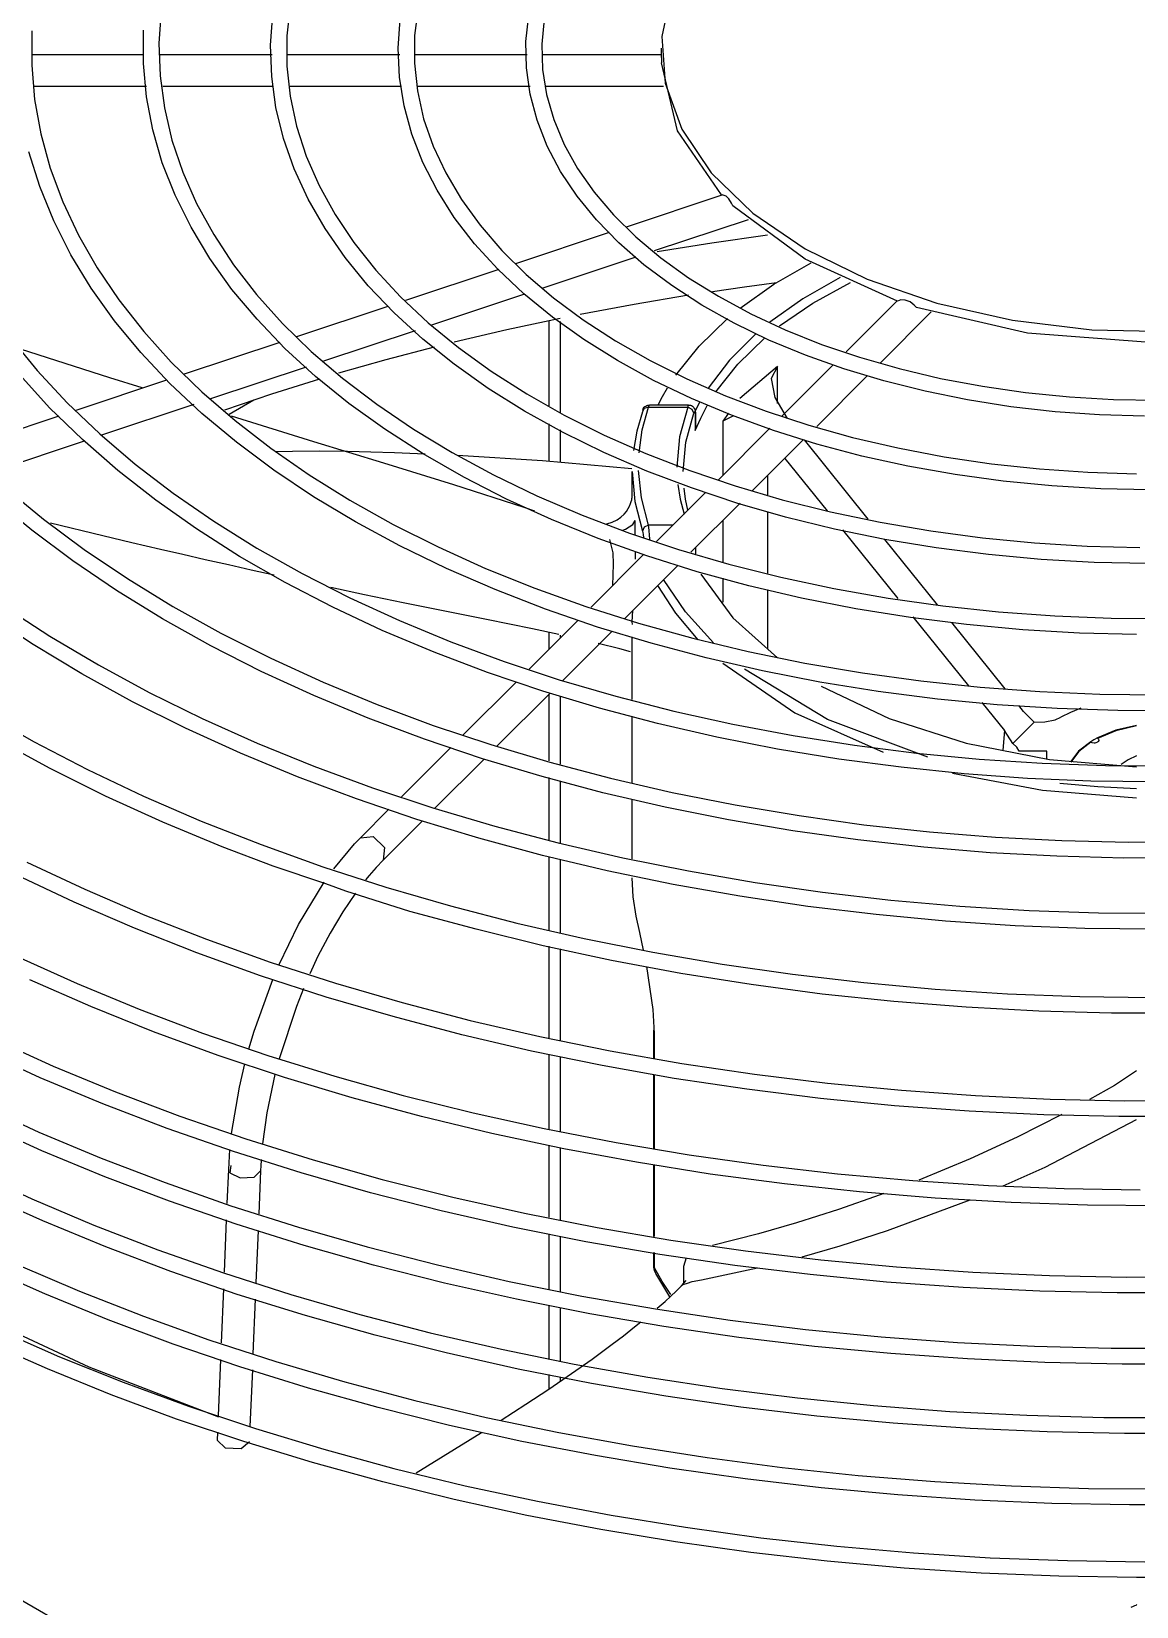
# Model space of a CAD drawing. Extents: x 594 to 813, y 174 to 240.
# Drawn here: x 756.657 to 757.526, y 205.802 to 207.04 of the extents above; entities that cross this region are included whole.
import ezdxf

# ---------------------------------------------------------------- set-up
doc = ezdxf.new("R2010")
doc.units = 0
doc.header["$MEASUREMENT"] = 0
doc.layers.add('AC.REF(S). PIPING', color=3, linetype='CONTINUOUS', lineweight=30)
doc.layers.add('LG-Product', color=3, linetype='CONTINUOUS')

# ---------------------------------------------------------------- blocks, each defined once
blk = doc.blocks.new('UW1-4')
at = {"layer": 'LG-Product', "color": 3, "linetype": 'Continuous'}
for p, q in [((3621.01, 4646.81), (3621.8, 4643.16)), ((3640.96, 4645.42), (3641.23, 4643.25)), ((3651.02, 4645.57), (3651.27, 4643.21)), ((3631.04, 4644.53), (3631.23, 4642.55)), ((3632.48, 4642.76), (3632.26, 4644.83)), ((3642.52, 4642.24), (3642.37, 4644.5)), ((3652.55, 4642.47), (3652.38, 4644.91)), ((3661.16, 4645.17), (3661.33, 4642.63)), ((3621.8, 4643.16), (3621.54, 4639.48)), ((3641.23, 4643.25), (3641.24, 4641.06)), ((3651.27, 4643.21), (3651.27, 4640.83)), ((3662.56, 4641.04), (3662.55, 4643.65)), ((3671.32, 4643.61), (3671.34, 4640.91)), ((3621.83, 4641.51), (3621.83, 4642.24)), ((3631.16, 4641.75), (3621.84, 4641.75)), ((3631.23, 4642.55), (3631.17, 4640.57)), ((3641.15, 4641.75), (3632.39, 4641.75)), ((3632.44, 4640.69), (3632.48, 4642.76)), ((3651.19, 4641.75), (3642.4, 4641.75)), ((3642.42, 4639.97), (3642.52, 4642.24)), ((3661.25, 4641.75), (3652.44, 4641.75)), ((3652.47, 4640.02), (3652.55, 4642.47)), ((3661.33, 4642.63), (3661.24, 4640.08)), ((3671.29, 4641.75), (3662.52, 4641.75)), ((3620.56, 4635.74), (3621.83, 4641.1)), ((3621.83, 4641.51), (3621.83, 4641.33)), ((3621.83, 4641.33), (3621.83, 4641.1)), ((3631.17, 4640.57), (3630.86, 4638.59)), ((3632.15, 4638.62), (3632.44, 4640.69)), ((3641.24, 4641.06), (3641.01, 4638.88)), ((3651.27, 4640.83), (3651.01, 4638.46)), ((3662.32, 4638.42), (3662.56, 4641.04)), ((3671.34, 4640.91), (3671.11, 4638.2)), ((3621.54, 4639.48), (3620.23, 4635.87)), ((3621.65, 4639.24), (3630.92, 4639.24)), ((3632.14, 4639.24), (3641.03, 4639.24)), ((3642.06, 4637.71), (3642.42, 4639.97)), ((3642.26, 4639.24), (3651.06, 4639.24)), ((3652.13, 4637.58), (3652.47, 4640.02)), ((3652.32, 4639.24), (3661.04, 4639.24)), ((3661.24, 4640.08), (3660.9, 4637.54)), ((3662.3, 4639.24), (3671.12, 4639.24)), ((3630.86, 4638.59), (3630.29, 4636.63)), ((3631.6, 4636.57), (3632.15, 4638.62)), ((3641.01, 4638.88), (3640.52, 4636.7)), ((3651.01, 4638.46), (3650.51, 4636.1)), ((3661.82, 4635.82), (3662.32, 4638.42)), ((3671.11, 4638.2), (3670.62, 4635.5)), ((3641.45, 4635.47), (3642.06, 4637.71)), ((3651.54, 4635.15), (3652.13, 4637.58)), ((3660.9, 4637.54), (3660.31, 4635.01)), ((3617.09, 4630.71), (3620.56, 4635.74)), ((3620.23, 4635.87), (3617.91, 4632.44)), ((3630.29, 4636.63), (3629.48, 4634.68)), ((3630.8, 4634.54), (3631.6, 4636.57)), ((3640.52, 4636.7), (3639.77, 4634.55)), ((3650.51, 4636.1), (3649.75, 4633.76)), ((3661.07, 4633.24), (3661.82, 4635.82)), ((3670.62, 4635.5), (3669.89, 4632.82)), ((3629.48, 4634.68), (3628.42, 4632.78)), ((3629.75, 4632.55), (3630.8, 4634.54)), ((3639.77, 4634.55), (3638.78, 4632.43)), ((3640.58, 4633.25), (3641.45, 4635.47)), ((3650.7, 4632.75), (3651.54, 4635.15)), ((3660.31, 4635.01), (3659.46, 4632.5)), ((3639.47, 4631.07), (3640.58, 4633.25)), ((3649.75, 4633.76), (3648.74, 4631.45)), ((3660.06, 4630.69), (3661.07, 4633.24)), ((3670.71, 4631.36), (3671.57, 4634.09)), ((3617.91, 4632.44), (3614.64, 4629.28)), ((3628.42, 4632.78), (3627.12, 4630.93)), ((3628.45, 4630.62), (3629.75, 4632.55)), ((3638.78, 4632.43), (3637.55, 4630.34)), ((3649.61, 4630.38), (3650.7, 4632.75)), ((3659.46, 4632.5), (3658.37, 4630.03)), ((3669.89, 4632.82), (3668.9, 4630.17)), ((3616.52, 4630.39), (3616.73, 4630.62)), ((3616.73, 4630.62), (3617.05, 4630.71)), ((3624.58, 4628.21), (3617.05, 4630.72)), ((3627.12, 4630.93), (3625.59, 4629.14)), ((3626.93, 4628.74), (3628.45, 4630.62)), ((3638.11, 4628.94), (3639.47, 4631.07)), ((3648.74, 4631.45), (3647.49, 4629.18)), ((3658.81, 4628.17), (3660.06, 4630.69)), ((3669.61, 4628.66), (3670.71, 4631.36)), ((3610.52, 4625.65), (3616.22, 4629.84)), ((3616.22, 4629.84), (3616.32, 4630.07)), ((3616.32, 4630.07), (3616.52, 4630.39)), ((3637.55, 4630.34), (3636.08, 4628.32)), ((3648.27, 4628.06), (3649.61, 4630.38)), ((3658.37, 4630.03), (3657.03, 4627.59)), ((3668.9, 4630.17), (3667.67, 4627.55)), ((3614.64, 4629.28), (3610.52, 4626.47)), ((3615.01, 4628.76), (3622.4, 4626.3)), ((3625.59, 4629.14), (3623.84, 4627.41)), ((3625.17, 4626.94), (3626.93, 4628.74)), ((3636.08, 4628.32), (3634.38, 4626.35)), ((3636.51, 4626.87), (3638.11, 4628.94)), ((3647.49, 4629.18), (3646, 4626.96)), ((3646.69, 4625.78), (3648.27, 4628.06)), ((3657.32, 4625.7), (3658.81, 4628.17)), ((3668.26, 4626), (3669.61, 4628.66)), ((3617.85, 4626.95), (3613.49, 4627.57)), ((3622.16, 4626.25), (3617.85, 4626.95)), ((3623.84, 4627.41), (3621.87, 4625.77)), ((3623.2, 4625.22), (3625.17, 4626.94)), ((3633.26, 4625.32), (3625.9, 4627.77)), ((3634.69, 4624.86), (3636.51, 4626.87)), ((3646, 4626.96), (3644.28, 4624.79)), ((3657.03, 4627.59), (3655.46, 4625.21)), ((3667.67, 4627.55), (3666.19, 4624.97)), ((3603.27, 4622.36), (3610.52, 4625.65)), ((3610.52, 4626.47), (3605.66, 4624.09)), ((3621.87, 4625.77), (3619.7, 4624.2)), ((3623.83, 4625.82), (3631.15, 4623.38)), ((3634.38, 4626.35), (3632.46, 4624.45)), ((3644.88, 4623.57), (3646.69, 4625.78)), ((3655.59, 4623.28), (3657.32, 4625.7)), ((3666.66, 4623.38), (3668.26, 4626)), ((3612.99, 4623.68), (3610.04, 4625.38)), ((3621.02, 4623.59), (3623.2, 4625.22)), ((3632.46, 4624.45), (3630.32, 4622.62)), ((3632.65, 4622.93), (3634.69, 4624.86)), ((3641.93, 4622.43), (3634.57, 4624.88)), ((3644.28, 4624.79), (3642.33, 4622.69)), ((3655.46, 4625.21), (3653.65, 4622.88)), ((3666.19, 4624.97), (3664.48, 4622.45)), ((3605.66, 4624.09), (3600.18, 4622.2)), ((3609.91, 4622.21), (3606.96, 4623.83)), ((3607.78, 4624.21), (3610.7, 4622.55)), ((3615.3, 4623.48), (3612.78, 4623.81)), ((3615.63, 4621.81), (3612.99, 4623.68)), ((3617.82, 4623.12), (3615.3, 4623.48)), ((3619.7, 4624.2), (3617.34, 4622.74)), ((3618.65, 4622.05), (3621.02, 4623.59)), ((3642.84, 4621.43), (3644.88, 4623.57)), ((3653.62, 4620.93), (3655.59, 4623.28)), ((3664.83, 4620.82), (3666.66, 4623.38)), ((3593.05, 4619.85), (3601.77, 4621.86)), ((3600.18, 4622.2), (3594.23, 4620.86)), ((3601.77, 4621.86), (3601.95, 4622.05)), ((3601.95, 4622.05), (3602.28, 4622.29)), ((3602.28, 4622.29), (3602.65, 4622.43)), ((3602.65, 4622.43), (3603, 4622.45)), ((3603, 4622.45), (3603.27, 4622.36)), ((3607.31, 4618.36), (3603.3, 4622.37)), ((3612.53, 4620.41), (3609.91, 4622.21)), ((3610.7, 4622.55), (3613.29, 4620.71)), ((3617.34, 4622.74), (3614.8, 4621.37)), ((3616.1, 4620.62), (3618.65, 4622.05)), ((3623.97, 4622.13), (3619.69, 4622.84)), ((3628.21, 4621.34), (3623.97, 4622.13)), ((3630.32, 4622.62), (3627.98, 4620.89)), ((3630.39, 4621.09), (3632.65, 4622.93)), ((3632.6, 4622.9), (3639.9, 4620.46)), ((3642.33, 4622.69), (3640.16, 4620.66)), ((3650.48, 4619.58), (3643.32, 4621.97)), ((3653.65, 4622.88), (3651.62, 4620.61)), ((3664.48, 4622.45), (3662.53, 4619.97)), ((3594.23, 4620.86), (3587.99, 4620.11)), ((3600.61, 4621.51), (3604.61, 4617.51)), ((3614.8, 4621.37), (3612.1, 4620.11)), ((3613.38, 4619.3), (3616.1, 4620.62)), ((3618.86, 4618.83), (3616.63, 4620.99)), ((3627.98, 4620.89), (3625.44, 4619.24)), ((3627.93, 4619.34), (3630.39, 4621.09)), ((3633.97, 4620.13), (3629.78, 4621.03)), ((3629.79, 4620.75), (3629.79, 4613.59)), ((3630.68, 4620.84), (3630.68, 4614.13)), ((3640.16, 4620.66), (3637.78, 4618.71)), ((3640.58, 4619.37), (3642.84, 4621.43)), ((3651.43, 4618.64), (3653.62, 4620.93)), ((3662.76, 4618.32), (3664.83, 4620.82)), ((3587.99, 4620.11), (3581.62, 4619.96)), ((3583.76, 4619.12), (3593.05, 4619.85)), ((3612.1, 4620.11), (3609.24, 4618.96)), ((3615.82, 4617.41), (3613.7, 4619.46)), ((3614.39, 4619.79), (3616.48, 4617.71)), ((3638.11, 4619.16), (3633.97, 4620.13)), ((3641.2, 4620.03), (3648.39, 4617.63)), ((3651.62, 4620.61), (3649.36, 4618.41)), ((3662.53, 4619.97), (3660.36, 4617.56)), ((3673.04, 4619.49), (3670.91, 4616.9)), ((3609.24, 4618.96), (3606.24, 4617.94)), ((3610.5, 4618.1), (3613.38, 4619.3)), ((3620.69, 4616.55), (3618.86, 4618.83)), ((3625.44, 4619.24), (3622.72, 4617.69)), ((3625.28, 4617.68), (3627.93, 4619.34)), ((3637.78, 4618.71), (3635.2, 4616.84)), ((3638.12, 4617.39), (3640.58, 4619.37)), ((3643.46, 4617.77), (3639.68, 4618.77)), ((3649.36, 4618.41), (3646.89, 4616.29)), ((3649.02, 4616.44), (3651.43, 4618.64)), ((3659.32, 4616.63), (3651.79, 4619.14)), ((3660.47, 4615.89), (3662.76, 4618.32)), ((3665.2, 4616.34), (3672.21, 4618.57)), ((3603.12, 4617.05), (3599.89, 4616.28)), ((3606.24, 4617.94), (3603.12, 4617.05)), ((3604.35, 4616.08), (3607.49, 4617.03)), ((3607.49, 4617.03), (3610.5, 4618.1)), ((3612.34, 4613.33), (3608.32, 4617.35)), ((3612.71, 4614.31), (3612.71, 4617.21)), ((3612.71, 4617.21), (3615.65, 4614.71)), ((3612.71, 4617.21), (3613.2, 4616.28)), ((3617.54, 4615.23), (3615.82, 4617.41)), ((3616.48, 4617.71), (3618.16, 4615.52)), ((3622.72, 4617.69), (3619.83, 4616.25)), ((3622.45, 4616.13), (3625.28, 4617.68)), ((3635.45, 4615.5), (3638.12, 4617.39)), ((3647.18, 4616.71), (3643.46, 4617.77)), ((3649.77, 4617.17), (3657.28, 4614.67)), ((3660.36, 4617.56), (3657.96, 4615.23)), ((3599.89, 4616.28), (3596.58, 4615.66)), ((3601.1, 4615.27), (3604.35, 4616.08)), ((3605.61, 4616.51), (3609.61, 4612.5)), ((3613.2, 4616.28), (3612.91, 4614.77)), ((3619.83, 4616.25), (3616.78, 4614.91)), ((3619.46, 4614.7), (3622.45, 4616.13)), ((3635.2, 4616.84), (3632.42, 4615.07)), ((3646.89, 4616.29), (3644.21, 4614.25)), ((3646.4, 4614.32), (3649.02, 4616.44)), ((3652.45, 4615.06), (3648.69, 4616.25)), ((3657.96, 4613.53), (3660.47, 4615.89)), ((3667.84, 4613.79), (3660.71, 4616.17)), ((3662.64, 4615.53), (3665.2, 4616.34)), ((3670.91, 4616.9), (3668.56, 4614.37)), ((3669.93, 4613.98), (3672.28, 4616.56)), ((3586.28, 4614.62), (3582.79, 4614.57)), ((3589.75, 4614.83), (3586.28, 4614.62)), ((3593.19, 4615.17), (3589.75, 4614.83)), ((3596.58, 4615.66), (3593.19, 4615.17)), ((3594.35, 4614.05), (3597.76, 4614.59)), ((3597.76, 4614.59), (3601.1, 4615.27)), ((3612.91, 4614.77), (3611.95, 4613.14)), ((3616.78, 4614.91), (3613.58, 4613.7)), ((3616.31, 4613.38), (3619.46, 4614.7)), ((3618.8, 4614.44), (3619.04, 4614)), ((3621.73, 4614.87), (3621.35, 4615.53)), ((3622.07, 4614.2), (3621.73, 4614.87)), ((3632.42, 4615.07), (3629.46, 4613.4)), ((3632.59, 4613.71), (3635.45, 4615.5)), ((3656.15, 4613.81), (3652.45, 4615.06)), ((3655.81, 4613.47), (3653.86, 4614.59)), ((3657.96, 4615.23), (3655.35, 4612.97)), ((3583.84, 4613.32), (3587.37, 4613.42)), ((3587.37, 4613.42), (3590.88, 4613.66)), ((3590.88, 4613.66), (3594.35, 4614.05)), ((3613.58, 4613.7), (3610.24, 4612.61)), ((3613.02, 4612.18), (3616.31, 4613.38)), ((3616.15, 4613.35), (3617.01, 4612.91)), ((3616.56, 4613.56), (3617.01, 4612.91)), ((3618.73, 4613.17), (3618.22, 4614.14)), ((3619.04, 4614), (3619.26, 4613.55)), ((3619.16, 4613.69), (3619.15, 4613.59)), ((3619.15, 4613.59), (3619.15, 4613.48)), ((3619.15, 4613.48), (3619.15, 4612.35)), ((3619.15, 4613.45), (3619.15, 4613.48)), ((3619.16, 4613.42), (3619.15, 4613.45)), ((3619.17, 4613.75), (3619.16, 4613.69)), ((3619.18, 4613.59), (3619.16, 4613.5)), ((3619.16, 4613.5), (3619.16, 4613.42)), ((3619.16, 4613.42), (3619.16, 4612.19)), ((3619.19, 4613.82), (3619.17, 4613.75)), ((3619.2, 4613.63), (3619.18, 4613.59)), ((3619.21, 4613.88), (3619.19, 4613.82)), ((3619.23, 4613.61), (3619.2, 4613.63)), ((3619.24, 4613.93), (3619.21, 4613.88)), ((3619.27, 4613.54), (3619.23, 4613.61)), ((3619.28, 4613.99), (3619.24, 4613.93)), ((3619.27, 4613.54), (3619.41, 4613.85)), ((3619.9, 4611.27), (3619.27, 4613.54)), ((3619.33, 4614.04), (3619.28, 4613.99)), ((3619.39, 4614.09), (3619.33, 4614.04)), ((3619.45, 4614.14), (3619.39, 4614.09)), ((3619.41, 4613.85), (3619.76, 4614.01)), ((3619.55, 4614.18), (3619.45, 4614.14)), ((3619.64, 4614.19), (3619.55, 4614.18)), ((3619.67, 4614.19), (3619.64, 4614.19)), ((3619.7, 4614.19), (3619.67, 4614.19)), ((3622.77, 4614.2), (3619.7, 4614.2)), ((3619.7, 4614.19), (3619.7, 4614.2)), ((3619.7, 4614.2), (3619.74, 4614.12)), ((3619.74, 4614.12), (3619.76, 4614.01)), ((3622.83, 4614.01), (3619.76, 4614.01)), ((3619.76, 4614.01), (3620.41, 4611.68)), ((3622.83, 4614.19), (3622.77, 4614.19)), ((3622.8, 4614.16), (3622.77, 4614.19)), ((3622.83, 4614.01), (3622.8, 4614.16)), ((3622.89, 4614.18), (3622.83, 4614.19)), ((3623.33, 4612.23), (3622.83, 4614.01)), ((3622.83, 4614.01), (3623.18, 4613.93)), ((3622.98, 4614.16), (3622.89, 4614.18)), ((3623.05, 4614.11), (3622.98, 4614.16)), ((3623.12, 4614.07), (3623.05, 4614.11)), ((3623.17, 4614.01), (3623.12, 4614.07)), ((3623.25, 4613.9), (3623.17, 4614.01)), ((3623.18, 4613.93), (3623.32, 4613.66)), ((3623.3, 4613.79), (3623.25, 4613.9)), ((3623.3, 4613.78), (3623.3, 4613.79)), ((3623.31, 4613.76), (3623.3, 4613.78)), ((3623.32, 4613.66), (3623.76, 4612.14)), ((3629.46, 4613.4), (3626.33, 4611.83)), ((3629.55, 4612.03), (3632.59, 4613.71)), ((3644.21, 4614.25), (3641.33, 4612.3)), ((3643.58, 4612.28), (3646.4, 4614.32)), ((3649.16, 4611.3), (3655.63, 4613.31)), ((3655.23, 4611.26), (3657.96, 4613.53)), ((3658.59, 4614.23), (3665.85, 4611.81)), ((3668.56, 4614.37), (3665.99, 4611.92)), ((3667.35, 4611.47), (3669.93, 4613.98)), ((3676.68, 4610.85), (3669.17, 4613.35)), ((3610.24, 4612.61), (3606.79, 4611.65)), ((3609.6, 4611.12), (3613.02, 4612.18)), ((3617.35, 4608.31), (3613.3, 4612.36)), ((3617.01, 4612.91), (3617.01, 4608.66)), ((3619.16, 4612.19), (3618.73, 4613.17)), ((3619.16, 4612.19), (3619.15, 4612.35)), ((3619.16, 4612.19), (3619.16, 4612.19)), ((3623.58, 4610.42), (3623.33, 4612.23)), ((3623.76, 4612.14), (3624.03, 4610.61)), ((3626.35, 4610.46), (3629.55, 4612.03)), ((3629.79, 4612.25), (3629.79, 4609.68)), ((3630.68, 4612.71), (3630.68, 4609.77)), ((3641.33, 4612.3), (3638.27, 4610.45)), ((3640.57, 4610.35), (3643.58, 4612.28)), ((3655.35, 4612.97), (3652.54, 4610.79)), ((3603.24, 4610.82), (3599.59, 4610.13)), ((3606.79, 4611.65), (3603.24, 4610.82)), ((3605.56, 4605.23), (3610.58, 4611.45)), ((3606.07, 4610.18), (3609.6, 4611.12)), ((3610.65, 4611.47), (3614.66, 4607.46)), ((3620.11, 4608.97), (3619.9, 4611.27)), ((3620.41, 4611.68), (3620.61, 4609.31)), ((3626.33, 4611.83), (3623.04, 4610.38)), ((3643.66, 4609.61), (3649.16, 4611.3)), ((3652.54, 4610.79), (3649.52, 4608.7)), ((3652.3, 4609.07), (3655.23, 4611.26)), ((3665.99, 4611.92), (3663.2, 4609.55)), ((3664.57, 4609.04), (3667.35, 4611.47)), ((3667.21, 4611.36), (3674.64, 4608.88)), ((3595.88, 4609.58), (3592.11, 4609.17)), ((3599.59, 4610.13), (3595.88, 4609.58)), ((3602.45, 4609.38), (3606.07, 4610.18)), ((3612.13, 4609.99), (3608.79, 4605.86)), ((3623.04, 4610.38), (3619.6, 4609.04)), ((3622.98, 4609), (3626.35, 4610.46)), ((3631.18, 4609.82), (3624.15, 4609.2)), ((3637.85, 4610.24), (3631.18, 4609.82)), ((3638.27, 4610.45), (3635.03, 4608.7)), ((3637.37, 4608.52), (3640.57, 4610.35)), ((3638.16, 4607.92), (3643.66, 4609.61)), ((3642.81, 4610.46), (3640.39, 4610.36)), ((3644.67, 4610.52), (3642.81, 4610.46)), ((3646.5, 4610.56), (3644.67, 4610.52)), ((3648.7, 4610.58), (3646.5, 4610.56)), ((3650.83, 4610.56), (3648.7, 4610.58)), ((3652.17, 4610.54), (3650.83, 4610.56)), ((3663.2, 4609.55), (3660.21, 4607.25)), ((3588.3, 4608.9), (3584.46, 4608.78)), ((3592.11, 4609.17), (3588.3, 4608.9)), ((3594.96, 4608.2), (3598.74, 4608.72)), ((3598.74, 4608.72), (3602.45, 4609.38)), ((3613.45, 4607.13), (3613.45, 4608.67)), ((3619.6, 4609.04), (3616.03, 4607.83)), ((3619.47, 4607.67), (3622.98, 4609)), ((3623.4, 4606.89), (3623.62, 4609.05)), ((3624.13, 4608.97), (3623.92, 4606.61)), ((3624.13, 4607.02), (3624.13, 4608.97)), ((3635.03, 4608.7), (3631.62, 4607.06)), ((3634, 4606.79), (3637.37, 4608.52)), ((3649.52, 4608.7), (3646.32, 4606.7)), ((3649.18, 4606.98), (3652.3, 4609.07)), ((3661.57, 4606.7), (3664.57, 4609.04)), ((3583.41, 4607.52), (3587.28, 4607.6)), ((3587.28, 4607.6), (3591.14, 4607.83)), ((3591.14, 4607.83), (3594.96, 4608.2)), ((3616.03, 4607.83), (3612.33, 4606.74)), ((3615.83, 4606.46), (3619.47, 4607.67)), ((3622.2, 4603.46), (3618.35, 4607.32)), ((3619.92, 4606.79), (3620.04, 4607.66)), ((3620.53, 4607.95), (3620.35, 4606.78)), ((3624.12, 4607.02), (3624.12, 4607.05)), ((3624.12, 4606.98), (3624.12, 4607.02)), ((3631.62, 4607.06), (3628.05, 4605.54)), ((3632.61, 4606.13), (3638.16, 4607.92)), ((3660.21, 4607.25), (3657.02, 4605.05)), ((3673.41, 4607.69), (3670.41, 4605.22)), ((3608.52, 4605.79), (3604.62, 4604.97)), ((3612.33, 4606.74), (3608.52, 4605.79)), ((3612.07, 4605.38), (3615.83, 4606.46)), ((3613.45, 4600.98), (3613.45, 4605.8)), ((3615.64, 4606.48), (3619.5, 4602.62)), ((3619.74, 4605.93), (3619.92, 4606.79)), ((3620.35, 4606.78), (3620.05, 4605.61)), ((3622.83, 4604.75), (3623.4, 4606.89)), ((3623.92, 4606.61), (3623.32, 4604.28)), ((3624.13, 4606.92), (3624.12, 4606.98)), ((3624.14, 4606.84), (3624.13, 4606.92)), ((3624.16, 4606.74), (3624.14, 4606.84)), ((3624.2, 4606.6), (3624.16, 4606.74)), ((3624.25, 4606.44), (3624.2, 4606.6)), ((3624.33, 4606.25), (3624.25, 4606.44)), ((3624.43, 4606.05), (3624.33, 4606.25)), ((3624.58, 4605.82), (3624.43, 4606.05)), ((3624.75, 4605.61), (3624.58, 4605.82)), ((3630.47, 4605.19), (3634, 4606.79)), ((3631.78, 4605.84), (3632.61, 4606.13)), ((3646.32, 4606.7), (3642.93, 4604.81)), ((3645.87, 4605), (3649.18, 4606.98)), ((3658.37, 4604.45), (3661.57, 4606.7)), ((3671.33, 4604.35), (3674.36, 4606.85)), ((3604.62, 4604.97), (3600.63, 4604.29)), ((3608.21, 4604.43), (3612.07, 4605.38)), ((3617.01, 4605.11), (3617.01, 4601.84)), ((3620.92, 4604.75), (3622.83, 4604.75)), ((3622.78, 4604.31), (3622.81, 4604.6)), ((3622.81, 4604.6), (3622.83, 4604.75)), ((3622.83, 4604.75), (3623.18, 4604.59)), ((3623.18, 4604.59), (3623.32, 4604.28)), ((3623.88, 4603.98), (3623.89, 4605.11)), ((3624.07, 4604.81), (3623.89, 4605.11)), ((3623.89, 4605.11), (3623.89, 4605.11)), ((3624.64, 4604.43), (3624.07, 4604.81)), ((3628.05, 4605.54), (3624.33, 4604.13)), ((3625.01, 4605.37), (3624.75, 4605.61)), ((3625.3, 4605.17), (3625.01, 4605.37)), ((3625.69, 4604.98), (3625.3, 4605.17)), ((3626.12, 4604.86), (3625.69, 4604.98)), ((3626.15, 4604.85), (3626.12, 4604.86)), ((3626.79, 4603.7), (3630.47, 4605.19)), ((3642.93, 4604.81), (3639.37, 4603.03)), ((3642.38, 4603.11), (3645.87, 4605)), ((3657.02, 4605.05), (3653.63, 4602.95)), ((3665.75, 4603.9), (3669.86, 4604.91)), ((3670.41, 4605.22), (3667.21, 4602.84)), ((3592.49, 4603.35), (3588.35, 4603.1)), ((3596.59, 4603.75), (3592.49, 4603.35)), ((3600.63, 4604.29), (3596.59, 4603.75)), ((3600.11, 4598.48), (3604.27, 4603.63)), ((3600.22, 4602.96), (3604.25, 4603.63)), ((3607.59, 4604.37), (3603.23, 4598.97)), ((3604.25, 4603.63), (3608.21, 4604.43)), ((3624.33, 4604.13), (3620.49, 4602.84)), ((3622.74, 4603.65), (3622.75, 4603.98)), ((3622.74, 4603.63), (3622.74, 4603.65)), ((3622.75, 4603.98), (3622.78, 4604.31)), ((3622.97, 4602.33), (3626.79, 4603.7)), ((3623.26, 4604), (3623.23, 4603.78)), ((3623.29, 4604.16), (3623.26, 4604)), ((3623.32, 4604.28), (3623.29, 4604.16)), ((3624.87, 4604.34), (3624.64, 4604.43)), ((3625.9, 4603.63), (3625.65, 4602.58)), ((3654.99, 4602.29), (3658.37, 4604.45)), ((3661.22, 4602.84), (3663.47, 4603.36)), ((3663.47, 4603.36), (3665.75, 4603.9)), ((3668.1, 4601.93), (3671.33, 4604.35)), ((3588.35, 4603.1), (3584.2, 4602.99)), ((3587.81, 4601.82), (3591.98, 4602.05)), ((3591.98, 4602.05), (3596.12, 4602.43)), ((3596.12, 4602.43), (3600.22, 4602.96)), ((3620.49, 4602.84), (3616.52, 4601.69)), ((3619.02, 4601.09), (3622.97, 4602.33)), ((3619.15, 4602.97), (3619.15, 4602.5)), ((3627.36, 4598.31), (3623.23, 4602.43)), ((3623.87, 4602.07), (3623.87, 4602.67)), ((3625.65, 4602.58), (3625.61, 4601.69)), ((3639.37, 4603.03), (3635.65, 4601.35)), ((3638.72, 4601.34), (3642.38, 4603.11)), ((3653.63, 4602.95), (3650.07, 4600.94)), ((3651.42, 4600.24), (3654.99, 4602.29)), ((3657.7, 4602.03), (3659.45, 4602.43)), ((3659.45, 4602.43), (3661.22, 4602.84)), ((3667.21, 4602.84), (3663.81, 4600.55)), ((3583.62, 4601.73), (3587.81, 4601.82)), ((3616.52, 4601.69), (3612.44, 4600.66)), ((3614.96, 4599.98), (3619.02, 4601.09)), ((3618.72, 4600.89), (3616.2, 4597.46)), ((3620.51, 4601.61), (3624.71, 4597.41)), ((3625.61, 4601.69), (3625.67, 4600)), ((3635.65, 4601.35), (3631.77, 4599.79)), ((3634.91, 4599.68), (3638.72, 4601.34)), ((3650.07, 4600.94), (3646.33, 4599.04)), ((3652.27, 4600.82), (3654.07, 4601.21)), ((3654.07, 4601.21), (3655.87, 4601.62)), ((3655.87, 4601.62), (3657.7, 4602.03)), ((3664.67, 4599.61), (3668.1, 4601.93)), ((3608.27, 4599.77), (3604.01, 4599.02)), ((3612.44, 4600.66), (3608.27, 4599.77)), ((3610.8, 4599.01), (3614.96, 4599.98)), ((3613.45, 4594.99), (3613.45, 4599.66)), ((3617.01, 4600.58), (3617.01, 4598.69)), ((3619.94, 4597.92), (3621.65, 4600.47)), ((3622.13, 4599.99), (3620.73, 4597.82)), ((3631.77, 4599.79), (3627.76, 4598.36)), ((3630.95, 4598.15), (3634.91, 4599.68)), ((3645.17, 4599.27), (3647.82, 4599.84)), ((3647.67, 4598.3), (3651.42, 4600.24)), ((3663.81, 4600.55), (3660.23, 4598.35)), ((3661.05, 4597.38), (3664.67, 4599.61)), ((3599.69, 4598.41), (3595.31, 4597.94)), ((3604.01, 4599.02), (3599.69, 4598.41)), ((3606.55, 4598.18), (3610.8, 4599.01)), ((3627.76, 4598.36), (3623.62, 4597.05)), ((3639.13, 4598.03), (3642.14, 4598.64)), ((3642.14, 4598.64), (3645.17, 4599.27)), ((3646.33, 4599.04), (3642.43, 4597.25)), ((3660.23, 4598.35), (3656.46, 4596.26)), ((3673.53, 4598.37), (3669.9, 4596.01)), ((3586.46, 4597.44), (3582.01, 4597.4)), ((3590.9, 4597.62), (3586.46, 4597.44)), ((3595.31, 4597.94), (3590.9, 4597.62)), ((3806.71, 4597.95), (3593.21, 4474.68)), ((3594.79, 4591.89), (3598.99, 4597.1)), ((3602.07, 4597.54), (3597.69, 4592.12)), ((3597.84, 4596.93), (3602.23, 4597.48)), ((3602.23, 4597.48), (3606.55, 4598.18)), ((3616.2, 4597.46), (3612.71, 4594.32)), ((3617.73, 4595.5), (3619.94, 4597.92)), ((3620.73, 4597.82), (3618.96, 4595.74)), ((3624.12, 4597.14), (3624.08, 4598.04)), ((3624.11, 4596.93), (3624.12, 4597.14)), ((3626.86, 4596.74), (3630.95, 4598.15)), ((3632.23, 4593.43), (3628.37, 4597.29)), ((3631.97, 4596.59), (3635.58, 4597.32)), ((3635.58, 4597.32), (3639.13, 4598.03)), ((3642.43, 4597.25), (3638.38, 4595.58)), ((3643.77, 4596.47), (3647.67, 4598.3)), ((3657.25, 4595.26), (3661.05, 4597.38)), ((3671.22, 4595.36), (3674.86, 4597.76)), ((3584.47, 4596.15), (3588.95, 4596.26)), ((3588.95, 4596.26), (3593.41, 4596.53)), ((3593.41, 4596.53), (3597.84, 4596.93)), ((3619.36, 4595.86), (3615, 4594.82)), ((3623.62, 4597.05), (3619.36, 4595.86)), ((3622.64, 4595.46), (3626.86, 4596.74)), ((3624.13, 4591.03), (3624.13, 4595.96)), ((3625.71, 4596.41), (3629.59, 4592.53)), ((3629.79, 4596.09), (3629.79, 4595.87)), ((3629.88, 4596.15), (3631.97, 4596.59)), ((3630.68, 4596.29), (3630.68, 4594.99)), ((3639.7, 4594.76), (3643.77, 4596.47)), ((3656.46, 4596.26), (3652.53, 4594.28)), ((3669.9, 4596.01), (3666.09, 4593.76)), ((3615, 4594.82), (3610.55, 4593.9)), ((3618.31, 4594.31), (3622.64, 4595.46)), ((3624.26, 4594.79), (3625.1, 4595.02)), ((3625.1, 4595.02), (3626.81, 4595.45)), ((3638.38, 4595.58), (3634.19, 4594.03)), ((3635.5, 4593.16), (3639.7, 4594.76)), ((3653.29, 4593.25), (3657.25, 4595.26)), ((3667.4, 4593.06), (3671.22, 4595.36)), ((3610.55, 4593.9), (3606.02, 4593.13)), ((3608.78, 4589.48), (3615.3, 4593.42)), ((3617.01, 4593.89), (3611.34, 4590)), ((3613.88, 4593.29), (3618.31, 4594.31)), ((3634.19, 4594.03), (3629.86, 4592.6)), ((3652.53, 4594.28), (3648.43, 4592.4)), ((3666.09, 4593.76), (3662.1, 4591.6)), ((3601.42, 4592.5), (3596.77, 4592.01)), ((3606.02, 4593.13), (3601.42, 4592.5)), ((3604.78, 4591.68), (3609.37, 4592.41)), ((3609.37, 4592.41), (3613.88, 4593.29)), ((3629.86, 4592.6), (3625.41, 4591.3)), ((3631.16, 4591.7), (3635.5, 4593.16)), ((3637.41, 4588.26), (3633.23, 4592.44)), ((3648.43, 4592.4), (3644.17, 4590.65)), ((3649.16, 4591.35), (3653.29, 4593.25)), ((3663.41, 4590.87), (3667.4, 4593.06)), ((3587.36, 4591.46), (3582.64, 4591.4)), ((3592.08, 4591.66), (3587.36, 4591.46)), ((3596.77, 4592.01), (3592.08, 4591.66)), ((3595.43, 4590.63), (3600.13, 4591.08)), ((3600.13, 4591.08), (3604.78, 4591.68)), ((3609.27, 4592.08), (3603.93, 4589.54)), ((3625.41, 4591.3), (3620.85, 4590.13)), ((3626.7, 4590.36), (3631.16, 4591.7)), ((3629.79, 4591.31), (3629.79, 4585.96)), ((3630.58, 4591.53), (3634.76, 4587.36)), ((3630.68, 4591.44), (3630.68, 4586.21)), ((3644.87, 4589.57), (3649.16, 4591.35)), ((3662.1, 4591.6), (3657.94, 4589.55)), ((3581.19, 4590.16), (3585.95, 4590.17)), ((3585.95, 4590.17), (3590.7, 4590.33)), ((3588.86, 4590.36), (3589.67, 4590.02)), ((3589.67, 4590.02), (3590.42, 4589.65)), ((3590.7, 4590.33), (3595.43, 4590.63)), ((3593.35, 4590.11), (3592.51, 4589.27)), ((3593.35, 4590.11), (3593.73, 4590.57)), ((3596.63, 4590.8), (3594.86, 4588.6)), ((3611.34, 4590), (3604.38, 4586.89)), ((3620.85, 4590.13), (3616.2, 4589.1)), ((3622.13, 4589.15), (3626.7, 4590.36)), ((3624.13, 4584.49), (3624.13, 4589.72)), ((3644.17, 4590.65), (3639.78, 4589.01)), ((3659.24, 4588.78), (3663.41, 4590.87)), ((3675.25, 4590.04), (3671.2, 4587.74)), ((3584.47, 4589), (3586.1, 4588.62)), ((3584.47, 4588.96), (3586.1, 4588.58)), ((3586.1, 4588.62), (3587.54, 4588.03)), ((3586.1, 4588.58), (3587.54, 4587.98)), ((3590.88, 4589.45), (3590.42, 4589.65)), ((3591.67, 4589.28), (3590.88, 4589.45)), ((3592.51, 4589.27), (3591.67, 4589.28)), ((3594.19, 4587.59), (3592.51, 4589.27)), ((3594.19, 4587.59), (3594.86, 4588.6)), ((3594.86, 4588.6), (3594.98, 4587.07)), ((3603.93, 4589.54), (3597.87, 4587.6)), ((3600.87, 4586.5), (3608.78, 4589.48)), ((3616.2, 4589.1), (3611.46, 4588.21)), ((3617.46, 4588.08), (3622.13, 4589.15)), ((3639.78, 4589.01), (3635.25, 4587.5)), ((3640.45, 4587.92), (3644.87, 4589.57)), ((3657.94, 4589.55), (3653.62, 4587.62)), ((3654.91, 4586.81), (3659.24, 4588.78)), ((3587.47, 4587.92), (3587.44, 4587.83)), ((3587.47, 4587.92), (3587.44, 4587.83)), ((3587.44, 4587.83), (3587.47, 4587.75)), ((3587.44, 4587.83), (3587.45, 4587.79)), ((3587.45, 4587.79), (3587.47, 4587.75)), ((3587.55, 4587.99), (3587.47, 4587.92)), ((3587.55, 4587.99), (3587.47, 4587.92)), ((3587.47, 4587.75), (3587.55, 4587.68)), ((3587.47, 4587.75), (3587.55, 4587.68)), ((3587.54, 4588.03), (3587.82, 4587.88)), ((3587.55, 4587.68), (3587.67, 4587.63)), ((3587.55, 4587.68), (3587.67, 4587.64)), ((3587.67, 4587.64), (3587.74, 4587.62)), ((3587.67, 4587.63), (3587.81, 4587.62)), ((3587.74, 4587.62), (3587.81, 4587.62)), ((3587.81, 4587.62), (3587.96, 4587.64)), ((3587.81, 4587.62), (3587.96, 4587.63)), ((3587.82, 4587.88), (3588.07, 4587.72)), ((3587.96, 4587.63), (3588.08, 4587.68)), ((3587.96, 4587.64), (3588.08, 4587.68)), ((3588.07, 4587.72), (3589.02, 4586.97)), ((3588.07, 4587.68), (3589, 4586.95)), ((3597.87, 4587.6), (3591.32, 4586.33)), ((3593.7, 4586.98), (3593.89, 4587.3)), ((3593.89, 4587.3), (3594.19, 4587.59)), ((3606.65, 4587.45), (3601.77, 4586.83)), ((3611.46, 4588.21), (3606.65, 4587.45)), ((3612.7, 4587.15), (3617.46, 4588.08)), ((3635.25, 4587.5), (3630.6, 4586.11)), ((3635.89, 4586.38), (3640.45, 4587.92)), ((3642.27, 4583.4), (3638.39, 4587.27)), ((3653.62, 4587.62), (3649.15, 4585.8)), ((3671.2, 4587.74), (3666.96, 4585.54)), ((3669.88, 4585.62), (3674.06, 4587.89)), ((3584.47, 4586.61), (3585.14, 4586.31)), ((3591.32, 4586.33), (3584.47, 4585.76)), ((3585.14, 4586.31), (3585.68, 4585.92)), ((3591.89, 4586.04), (3586.91, 4585.86)), ((3589, 4586.95), (3589.64, 4586.12)), ((3589.02, 4586.97), (3589.66, 4586.13)), ((3591.52, 4586.98), (3593.7, 4586.98)), ((3591.52, 4586.36), (3591.52, 4586.98)), ((3596.85, 4586.36), (3591.89, 4586.04)), ((3601.77, 4586.83), (3596.85, 4586.36)), ((3602.98, 4585.71), (3607.87, 4586.36)), ((3607.87, 4586.36), (3612.7, 4587.15)), ((3630.6, 4586.11), (3625.84, 4584.86)), ((3631.21, 4584.98), (3635.89, 4586.38)), ((3635.77, 4586.35), (3639.63, 4582.49)), ((3650.43, 4584.96), (3654.91, 4586.81)), ((3586.91, 4585.86), (3581.92, 4585.82)), ((3588.05, 4584.63), (3593.05, 4584.84)), ((3598.94, 4585.25), (3591.86, 4583.91)), ((3593.05, 4584.84), (3598.03, 4585.2)), ((3598.03, 4585.2), (3602.98, 4585.71)), ((3625.84, 4584.86), (3620.97, 4583.74)), ((3626.42, 4583.71), (3631.21, 4584.98)), ((3630.68, 4584.91), (3630.68, 4579.98)), ((3649.15, 4585.8), (3644.54, 4584.11)), ((3645.8, 4583.22), (3650.43, 4584.96)), ((3666.96, 4585.54), (3662.56, 4583.45)), ((3665.53, 4583.45), (3669.88, 4585.62)), ((3583.03, 4584.56), (3588.05, 4584.63)), ((3584.47, 4584.02), (3587.5, 4584.17)), ((3591.86, 4583.91), (3584.47, 4583.32)), ((3587.5, 4584.17), (3590.51, 4584.45)), ((3620.97, 4583.74), (3616.02, 4582.75)), ((3621.53, 4582.57), (3626.42, 4583.71)), ((3629.79, 4584.66), (3629.79, 4579.74)), ((3644.54, 4584.11), (3639.79, 4582.53)), ((3616.02, 4582.75), (3610.99, 4581.91)), ((3616.55, 4581.58), (3621.53, 4582.57)), ((3624.13, 4578.52), (3624.13, 4583.21)), ((3639.79, 4582.53), (3634.93, 4581.09)), ((3641.05, 4581.62), (3645.8, 4583.22)), ((3645.48, 4580.18), (3643.26, 4582.41)), ((3662.56, 4583.45), (3658.01, 4581.48)), ((3661.03, 4581.4), (3665.53, 4583.45)), ((3605.9, 4581.2), (3600.75, 4580.64)), ((3610.99, 4581.91), (3605.9, 4581.2)), ((3611.5, 4580.72), (3616.55, 4581.58)), ((3634.93, 4581.09), (3629.95, 4579.78)), ((3636.17, 4580.14), (3641.05, 4581.62)), ((3640.62, 4581.5), (3643.71, 4578.41)), ((3658.01, 4581.48), (3653.3, 4579.63)), ((3656.37, 4579.47), (3661.03, 4581.4)), ((3585.11, 4579.83), (3579.87, 4579.85)), ((3590.35, 4579.95), (3585.11, 4579.83)), ((3595.56, 4580.23), (3590.35, 4579.95)), ((3600.75, 4580.64), (3595.56, 4580.23)), ((3601.2, 4579.43), (3606.38, 4580)), ((3606.38, 4580), (3611.5, 4580.72)), ((3629.95, 4579.78), (3624.87, 4578.6)), ((3631.18, 4578.79), (3636.17, 4580.14)), ((3644.49, 4580.28), (3643.61, 4579.4)), ((3645.48, 4580.18), (3644.49, 4580.28)), ((3645.72, 4579.94), (3645.48, 4580.18)), ((3645.95, 4579.69), (3645.72, 4579.94)), ((3580.21, 4578.59), (3585.48, 4578.58)), ((3585.48, 4578.58), (3590.74, 4578.72)), ((3590.74, 4578.72), (3595.99, 4579)), ((3595.99, 4579), (3601.2, 4579.43)), ((3624.87, 4578.6), (3619.7, 4577.56)), ((3626.09, 4577.58), (3631.18, 4578.79)), ((3630.68, 4578.68), (3630.68, 4572.92)), ((3643.61, 4579.4), (3643.71, 4578.41)), ((3647.58, 4577.74), (3645.95, 4579.69)), ((3653.3, 4579.63), (3648.46, 4577.9)), ((3652.35, 4577.95), (3656.37, 4579.47)), ((3619.7, 4577.56), (3614.46, 4576.65)), ((3620.91, 4576.51), (3626.09, 4577.58)), ((3629.79, 4578.48), (3629.79, 4572.73)), ((3648.46, 4577.9), (3643.49, 4576.29)), ((3643.71, 4578.41), (3644.26, 4577.83)), ((3644.26, 4577.83), (3644.81, 4577.2)), ((3648.22, 4576.54), (3652.35, 4577.95)), ((3671.73, 4578.25), (3667.17, 4576.12)), ((3614.46, 4576.65), (3609.15, 4575.89)), ((3615.65, 4575.57), (3620.91, 4576.51)), ((3624.04, 4575.52), (3624.13, 4577.03)), ((3643.49, 4576.29), (3638.4, 4574.81)), ((3644.81, 4577.2), (3645.08, 4576.87)), ((3646.63, 4575.97), (3647.43, 4576.25)), ((3647.43, 4576.25), (3648.22, 4576.54)), ((3650.36, 4573.35), (3648.34, 4576.68)), ((3667.17, 4576.12), (3662.45, 4574.09)), ((3667.99, 4575.11), (3672.57, 4577.27)), ((3603.78, 4575.27), (3598.36, 4574.79)), ((3609.15, 4575.89), (3603.78, 4575.27)), ((3610.31, 4574.78), (3615.65, 4575.57)), ((3623.8, 4574.02), (3624.04, 4575.52)), ((3638.4, 4574.81), (3633.2, 4573.46)), ((3641.6, 4574.38), (3646.63, 4575.97)), ((3645.88, 4575.83), (3646.88, 4574.35)), ((3663.25, 4573.06), (3667.99, 4575.11)), ((3587.45, 4574.28), (3581.98, 4574.24)), ((3592.92, 4574.46), (3587.45, 4574.28)), ((3598.36, 4574.79), (3592.92, 4574.46)), ((3594.02, 4573.26), (3599.49, 4573.62)), ((3599.49, 4573.62), (3604.93, 4574.13)), ((3604.93, 4574.13), (3610.31, 4574.78)), ((3623.52, 4572.73), (3623.8, 4574.02)), ((3636.4, 4572.98), (3641.6, 4574.38)), ((3646.88, 4574.35), (3647.88, 4572.67)), ((3662.45, 4574.09), (3657.59, 4572.19)), ((3583.03, 4572.98), (3588.53, 4573.05)), ((3588.53, 4573.05), (3594.02, 4573.26)), ((3623.23, 4571.33), (3623.52, 4572.73)), ((3633.2, 4573.46), (3627.9, 4572.25)), ((3631.12, 4571.69), (3636.4, 4572.98)), ((3647.88, 4572.67), (3648.83, 4570.86)), ((3651.89, 4570.21), (3650.36, 4573.35)), ((3658.36, 4571.14), (3663.25, 4573.06)), ((3622.51, 4571.17), (3617.04, 4570.24)), ((3627.9, 4572.25), (3622.51, 4571.17)), ((3625.75, 4570.52), (3631.12, 4571.69)), ((3629.79, 4571.45), (3629.79, 4564.25)), ((3630.68, 4571.66), (3630.68, 4564.41)), ((3657.59, 4572.19), (3652.59, 4570.4)), ((3653.34, 4569.33), (3658.36, 4571.14)), ((3617.04, 4570.24), (3611.51, 4569.44)), ((3620.3, 4569.5), (3625.75, 4570.52)), ((3622.47, 4566.66), (3622.98, 4570.05)), ((3652.59, 4570.4), (3647.46, 4568.74)), ((3648.83, 4570.86), (3649.48, 4569.47)), ((3672.47, 4570.84), (3667.76, 4568.71)), ((3605.92, 4568.79), (3600.29, 4568.28)), ((3611.51, 4569.44), (3605.92, 4568.79)), ((3609.19, 4567.89), (3614.77, 4568.63)), ((3614.77, 4568.63), (3620.3, 4569.5)), ((3647.46, 4568.74), (3642.21, 4567.21)), ((3648.19, 4567.65), (3653.34, 4569.33)), ((3653.85, 4564.98), (3652.39, 4569.04)), ((3667.76, 4568.71), (3662.9, 4566.71)), ((3666.7, 4566.9), (3671.49, 4569)), ((3588.93, 4567.7), (3583.23, 4567.62)), ((3594.62, 4567.91), (3588.93, 4567.7)), ((3600.29, 4568.28), (3594.62, 4567.91)), ((3603.55, 4567.3), (3609.19, 4567.89)), ((3642.92, 4566.11), (3648.19, 4567.65)), ((3649.98, 4568.32), (3650.53, 4566.91)), ((3580.71, 4566.38), (3586.44, 4566.39)), ((3586.44, 4566.39), (3592.16, 4566.55)), ((3592.16, 4566.55), (3597.87, 4566.85)), ((3597.87, 4566.85), (3603.55, 4567.3)), ((3622.37, 4564.79), (3622.47, 4566.66)), ((3642.21, 4567.21), (3636.85, 4565.82)), ((3650.53, 4566.91), (3651.88, 4562.8)), ((3662.9, 4566.71), (3657.9, 4564.82)), ((3661.76, 4564.92), (3666.7, 4566.9)), ((3622.37, 4564.79), (3622.41, 4564.92)), ((3622.41, 4564.92), (3622.43, 4565.04)), ((3622.43, 4562.85), (3622.43, 4565.04)), ((3636.85, 4565.82), (3631.39, 4564.55)), ((3637.53, 4564.69), (3642.92, 4566.11)), ((3654.27, 4563.59), (3653.85, 4564.98)), ((3656.68, 4563.06), (3661.76, 4564.92)), ((3622.37, 4562.84), (3622.37, 4564.79)), ((3631.39, 4564.55), (3625.85, 4563.42)), ((3632.05, 4563.41), (3637.53, 4564.69)), ((3657.9, 4564.82), (3652.76, 4563.06)), ((3674.41, 4564.38), (3669.66, 4562.23)), ((3620.22, 4562.43), (3614.52, 4561.59)), ((3625.85, 4563.42), (3620.22, 4562.43)), ((3626.48, 4562.27), (3632.05, 4563.41)), ((3629.79, 4562.97), (3629.79, 4557.09)), ((3630.68, 4563.15), (3630.68, 4557.25)), ((3652.76, 4563.06), (3647.5, 4561.43)), ((3651.47, 4561.33), (3656.68, 4563.06)), ((3670.67, 4561.31), (3675.45, 4563.48)), ((3584.47, 4561.85), (3586.21, 4560.69)), ((3614.52, 4561.59), (3608.77, 4560.88)), ((3615.11, 4560.4), (3620.83, 4561.26)), ((3620.83, 4561.26), (3626.48, 4562.27)), ((3622.37, 4555.75), (3622.37, 4561.56)), ((3622.43, 4555.76), (3622.43, 4561.57)), ((3647.5, 4561.43), (3642.12, 4559.92)), ((3646.14, 4559.73), (3651.47, 4561.33)), ((3652.21, 4561.56), (3652.84, 4558.55)), ((3655.01, 4560.56), (3654.58, 4562.4)), ((3669.66, 4562.23), (3664.75, 4560.2)), ((3665.75, 4559.25), (3670.67, 4561.31)), ((3586.21, 4560.69), (3588.18, 4559.6)), ((3602.96, 4560.32), (3597.12, 4559.9)), ((3608.77, 4560.88), (3602.96, 4560.32)), ((3609.33, 4559.68), (3615.11, 4560.4)), ((3655.62, 4556.93), (3655.01, 4560.56)), ((3664.75, 4560.2), (3659.7, 4558.3)), ((3585.38, 4559.5), (3579.49, 4559.52)), ((3591.26, 4559.63), (3585.38, 4559.5)), ((3597.12, 4559.9), (3591.26, 4559.63)), ((3597.64, 4558.68), (3603.51, 4559.11)), ((3603.51, 4559.11), (3609.33, 4559.68)), ((3642.12, 4559.92), (3636.63, 4558.55)), ((3640.7, 4558.26), (3646.14, 4559.73)), ((3660.68, 4557.32), (3665.75, 4559.25)), ((3675.51, 4559.21), (3670.77, 4557.04)), ((3579.94, 4558.26), (3585.85, 4558.25)), ((3591.66, 4554.27), (3584.47, 4558.02)), ((3585.85, 4558.25), (3591.75, 4558.39)), ((3590.33, 4558.41), (3593.86, 4556.64)), ((3591.75, 4558.39), (3597.64, 4558.68)), ((3636.63, 4558.55), (3631.05, 4557.32)), ((3635.15, 4556.92), (3640.7, 4558.26)), ((3652.84, 4558.55), (3653.19, 4556.11)), ((3659.7, 4558.3), (3654.51, 4556.51)), ((3670.53, 4555.57), (3675.33, 4557.74)), ((3593.86, 4556.64), (3597.56, 4554.94)), ((3631.05, 4557.32), (3625.39, 4556.22)), ((3629.51, 4555.72), (3635.15, 4556.92)), ((3654.51, 4556.51), (3649.2, 4554.85)), ((3655.48, 4555.51), (3660.68, 4557.32)), ((3670.77, 4557.04), (3665.88, 4554.99)), ((3619.64, 4555.26), (3613.83, 4554.44)), ((3625.39, 4556.22), (3619.64, 4555.26)), ((3623.79, 4554.66), (3629.51, 4555.72)), ((3629.79, 4555.78), (3629.79, 4550.14)), ((3630.68, 4555.99), (3630.68, 4550.34)), ((3650.15, 4553.83), (3655.48, 4555.51)), ((3655.85, 4554.1), (3655.75, 4555.67)), ((3665.58, 4553.52), (3670.53, 4555.57)), ((3594.96, 4552.81), (3591.66, 4554.27)), ((3597.56, 4554.94), (3601.58, 4553.26)), ((3607.97, 4553.76), (3602.06, 4553.23)), ((3613.83, 4554.44), (3607.97, 4553.76)), ((3618, 4553.74), (3623.79, 4554.66)), ((3622.37, 4548.83), (3622.37, 4554.49)), ((3622.43, 4548.84), (3622.43, 4554.5)), ((3649.2, 4554.85), (3643.77, 4553.32)), ((3644.7, 4552.27), (3650.15, 4553.83)), ((3653.3, 4554.87), (3653.3, 4554.81)), ((3653.3, 4554.81), (3653.33, 4554.4)), ((3653.33, 4554.4), (3653.35, 4554)), ((3653.35, 4554), (3653.49, 4550.6)), ((3653.85, 4553.5), (3653.35, 4554)), ((3655.76, 4553.84), (3654.94, 4553.43)), ((3655.69, 4554.41), (3655.76, 4553.84)), ((3655.96, 4551.43), (3655.85, 4554.1)), ((3665.88, 4554.99), (3660.84, 4553.06)), ((3676.06, 4553.98), (3671.33, 4551.8)), ((3590.15, 4552.6), (3584.18, 4552.5)), ((3596.12, 4552.84), (3590.15, 4552.6)), ((3602.06, 4553.23), (3596.12, 4552.84)), ((3606.24, 4552.33), (3612.15, 4552.96)), ((3612.15, 4552.96), (3618, 4553.74)), ((3643.77, 4553.32), (3638.23, 4551.92)), ((3654.94, 4553.43), (3653.85, 4553.5)), ((3660.84, 4553.06), (3655.67, 4551.25)), ((3660.49, 4551.6), (3665.58, 4553.52)), ((3582.32, 4551.25), (3588.32, 4551.3)), ((3588.32, 4551.3), (3594.32, 4551.5)), ((3594.32, 4551.5), (3600.3, 4551.84)), ((3604.04, 4549.29), (3597.56, 4551.72)), ((3600.3, 4551.84), (3606.24, 4552.33)), ((3604.35, 4552.2), (3604.62, 4552.1)), ((3604.62, 4552.1), (3607.91, 4550.94)), ((3638.23, 4551.92), (3632.6, 4550.66)), ((3639.15, 4550.85), (3644.7, 4552.27)), ((3655.27, 4549.8), (3660.49, 4551.6)), ((3671.33, 4551.8), (3666.44, 4549.73)), ((3670.46, 4550.05), (3675.27, 4552.21)), ((3607.91, 4550.94), (3611.2, 4549.9)), ((3632.6, 4550.66), (3626.88, 4549.54)), ((3633.5, 4549.57), (3639.15, 4550.85)), ((3655.67, 4551.25), (3650.37, 4549.56)), ((3656.19, 4546.03), (3656.02, 4550.13)), ((3665.5, 4548.01), (3670.46, 4550.05)), ((3607.77, 4548.09), (3604.04, 4549.29)), ((3611.2, 4549.9), (3614.2, 4549.03)), ((3614.2, 4549.03), (3617.82, 4548.12)), ((3626.88, 4549.54), (3621.09, 4548.55)), ((3627.76, 4548.42), (3633.5, 4549.57)), ((3629.79, 4548.86), (3629.79, 4544.51)), ((3630.68, 4549.04), (3630.68, 4544.7)), ((3650.37, 4549.56), (3644.95, 4548.01)), ((3649.92, 4548.12), (3655.27, 4549.8)), ((3653.54, 4549.31), (3653.71, 4545.19)), ((3666.44, 4549.73), (3661.42, 4547.79)), ((3610.77, 4547.24), (3607.77, 4548.09)), ((3615.22, 4547.71), (3609.3, 4547)), ((3621.09, 4548.55), (3615.22, 4547.71)), ((3621.95, 4547.42), (3627.76, 4548.42)), ((3622.43, 4546.61), (3622.43, 4547.57)), ((3644.95, 4548.01), (3639.43, 4546.59)), ((3644.46, 4546.58), (3649.92, 4548.12)), ((3661.42, 4547.79), (3656.25, 4545.96)), ((3660.4, 4546.08), (3665.5, 4548.01)), ((3603.34, 4546.45), (3597.34, 4546.03)), ((3609.3, 4547), (3603.34, 4546.45)), ((3610.12, 4545.83), (3616.06, 4546.55)), ((3618.67, 4545.42), (3614.27, 4546.36)), ((3616.06, 4546.55), (3621.95, 4547.42)), ((3619.88, 4547.16), (3620.08, 4546.48)), ((3620.08, 4546.48), (3620.09, 4545.14)), ((3621.77, 4545.3), (3622.37, 4546.36)), ((3622.34, 4546.13), (3622.37, 4546.36)), ((3622.37, 4546.36), (3622.37, 4547.56)), ((3622.37, 4546.36), (3622.41, 4546.49)), ((3622.41, 4546.49), (3622.43, 4546.61)), ((3639.43, 4546.59), (3633.8, 4545.3)), ((3638.89, 4545.17), (3644.46, 4546.58)), ((3672.44, 4546.61), (3667.57, 4544.53)), ((3670.31, 4544.32), (3675.14, 4546.47)), ((3585.27, 4545.64), (3579.23, 4545.66)), ((3591.31, 4545.76), (3585.27, 4545.64)), ((3597.34, 4546.03), (3591.31, 4545.76)), ((3598.11, 4544.82), (3604.14, 4545.25)), ((3604.14, 4545.25), (3610.12, 4545.83)), ((3619.42, 4545.28), (3618.67, 4545.42)), ((3619.78, 4545.17), (3619.42, 4545.28)), ((3620.11, 4545.06), (3619.78, 4545.17)), ((3620.25, 4544.96), (3619.88, 4545.36)), ((3621.09, 4544.26), (3621.77, 4545.3)), ((3621.17, 4544.09), (3622.26, 4545.92)), ((3622.26, 4545.92), (3622.34, 4546.13)), ((3633.8, 4545.3), (3628.09, 4544.15)), ((3633.22, 4543.89), (3638.89, 4545.17)), ((3656.25, 4545.96), (3650.96, 4544.27)), ((3655.17, 4544.28), (3660.4, 4546.08)), ((3579.93, 4544.4), (3586, 4544.39)), ((3586, 4544.39), (3592.06, 4544.53)), ((3592.06, 4544.53), (3598.11, 4544.82)), ((3620.17, 4545.01), (3620.11, 4545.06)), ((3620.66, 4544.54), (3620.25, 4544.96)), ((3621.08, 4544.14), (3620.66, 4544.54)), ((3621.53, 4543.72), (3621.08, 4544.14)), ((3628.09, 4544.15), (3622.29, 4543.13)), ((3627.46, 4542.76), (3633.22, 4543.89)), ((3650.96, 4544.27), (3645.54, 4542.7)), ((3649.81, 4542.61), (3655.17, 4544.28)), ((3653.76, 4543.91), (3653.94, 4539.61)), ((3656.42, 4540.46), (3656.24, 4544.72)), ((3667.57, 4544.53), (3662.56, 4542.56)), ((3665.33, 4542.28), (3670.31, 4544.32)), ((3622.29, 4543.13), (3616.43, 4542.26)), ((3622.15, 4543.19), (3621.53, 4543.72)), ((3621.63, 4541.76), (3627.46, 4542.76)), ((3629.79, 4543.25), (3629.79, 4539.04)), ((3630.68, 4543.43), (3630.68, 4539.23)), ((3645.54, 4542.7), (3640.02, 4541.26)), ((3676.41, 4543.03), (3666.85, 4538.59)), ((3610.51, 4541.53), (3604.54, 4540.94)), ((3616.43, 4542.26), (3610.51, 4541.53)), ((3615.74, 4540.9), (3621.63, 4541.76)), ((3623.95, 4541.72), (3623.45, 4542.12)), ((3624.82, 4541.03), (3623.95, 4541.72)), ((3644.33, 4541.07), (3649.81, 4542.61)), ((3662.56, 4542.56), (3657.41, 4540.71)), ((3660.21, 4540.36), (3665.33, 4542.28)), ((3673.98, 4541.49), (3669.14, 4539.37)), ((3592.5, 4540.2), (3586.46, 4540.05)), ((3598.54, 4540.5), (3592.5, 4540.2)), ((3604.54, 4540.94), (3598.54, 4540.5)), ((3603.78, 4539.62), (3609.78, 4540.19)), ((3609.78, 4540.19), (3615.74, 4540.9)), ((3625.7, 4540.36), (3624.82, 4541.03)), ((3627.28, 4539.19), (3625.7, 4540.36)), ((3640.02, 4541.26), (3634.4, 4539.96)), ((3638.75, 4539.67), (3644.33, 4541.07)), ((3657.41, 4540.71), (3652.13, 4538.99)), ((3654.96, 4538.57), (3660.21, 4540.36)), ((3670.1, 4538.42), (3674.96, 4540.56)), ((3586.46, 4540.05), (3580.4, 4540.05)), ((3585.61, 4538.79), (3591.69, 4538.92)), ((3591.69, 4538.92), (3597.75, 4539.2)), ((3597.75, 4539.2), (3603.78, 4539.62)), ((3628.89, 4538.06), (3627.28, 4539.19)), ((3634.4, 4539.96), (3628.69, 4538.8)), ((3633.08, 4538.4), (3638.75, 4539.67)), ((3652.13, 4538.99), (3646.72, 4537.4)), ((3656.65, 4534.74), (3656.47, 4539.15)), ((3669.14, 4539.37), (3664.14, 4537.37)), ((3579.53, 4538.8), (3585.61, 4538.79)), ((3622.9, 4537.77), (3617.04, 4536.88)), ((3628.69, 4538.8), (3622.9, 4537.77)), ((3627.32, 4537.26), (3633.08, 4538.4)), ((3630.68, 4536.83), (3628.89, 4538.06)), ((3629.79, 4537.78), (3629.79, 4537.45)), ((3630.68, 4537.97), (3630.68, 4536.85)), ((3649.58, 4536.91), (3654.96, 4538.57)), ((3653.99, 4538.34), (3654.18, 4533.88)), ((3666.85, 4538.59), (3656.66, 4534.65)), ((3665.09, 4536.39), (3670.1, 4538.42)), ((3617.04, 4536.88), (3611.12, 4536.14)), ((3621.48, 4536.27), (3627.32, 4537.26)), ((3632.49, 4535.64), (3630.68, 4536.83)), ((3646.72, 4537.4), (3641.21, 4535.93)), ((3644.09, 4535.38), (3649.58, 4536.91)), ((3664.14, 4537.37), (3659.01, 4535.49)), ((3605.15, 4535.54), (3599.14, 4535.08)), ((3611.12, 4536.14), (3605.15, 4535.54)), ((3609.61, 4534.71), (3615.57, 4535.42)), ((3615.57, 4535.42), (3621.48, 4536.27)), ((3634.42, 4534.39), (3632.49, 4535.64)), ((3641.21, 4535.93), (3635.6, 4534.61)), ((3638.49, 4533.98), (3644.09, 4535.38)), ((3659.01, 4535.49), (3653.75, 4533.73)), ((3659.94, 4534.48), (3665.09, 4536.39)), ((3587.05, 4534.61), (3580.99, 4534.59)), ((3593.1, 4534.77), (3587.05, 4534.61)), ((3599.14, 4535.08), (3593.1, 4534.77)), ((3597.56, 4533.73), (3603.6, 4534.15)), ((3603.6, 4534.15), (3609.61, 4534.71)), ((3635.6, 4534.61), (3629.89, 4533.41)), ((3632.8, 4532.72), (3638.49, 4533.98)), ((3654.66, 4532.71), (3659.94, 4534.48)), ((3579.33, 4533.35), (3585.41, 4533.33)), ((3585.41, 4533.33), (3591.5, 4533.46)), ((3591.5, 4533.46), (3597.56, 4533.73)), ((3629.89, 4533.41), (3624.1, 4532.36)), ((3627.02, 4531.6), (3632.8, 4532.72)), ((3641.11, 4530.26), (3635.97, 4533.41)), ((3653.75, 4533.73), (3648.36, 4532.1)), ((3656.73, 4532.8), (3656.13, 4532.21)), ((3656.73, 4532.8), (3656.7, 4533.44)), ((3624.1, 4532.36), (3618.24, 4531.45)), ((3621.16, 4530.61), (3627.02, 4531.6)), ((3648.36, 4532.1), (3642.86, 4530.6)), ((3649.26, 4531.05), (3654.66, 4532.71)), ((3654.87, 4532.15), (3654.22, 4532.7)), ((3656.13, 4532.21), (3654.87, 4532.15)), ((3612.32, 4530.67), (3606.35, 4530.04)), ((3618.24, 4531.45), (3612.32, 4530.67)), ((3615.24, 4529.77), (3621.16, 4530.61)), ((3642.86, 4530.6), (3637.26, 4529.24)), ((3643.74, 4529.54), (3649.26, 4531.05)), ((3588.24, 4529.03), (3582.17, 4528.98)), ((3594.3, 4529.22), (3588.24, 4529.03)), ((3600.34, 4529.56), (3594.3, 4529.22)), ((3606.35, 4530.04), (3600.34, 4529.56)), ((3603.25, 4528.52), (3609.27, 4529.07)), ((3609.27, 4529.07), (3615.24, 4529.77)), ((3637.26, 4529.24), (3631.56, 4528.01)), ((3638.12, 4528.15), (3643.74, 4529.54)), ((3585.02, 4527.73), (3591.12, 4527.85)), ((3591.12, 4527.85), (3597.19, 4528.11)), ((3597.19, 4528.11), (3603.25, 4528.52)), ((3631.56, 4528.01), (3625.78, 4526.92)), ((3632.4, 4526.9), (3638.12, 4528.15)), ((3578.93, 4527.76), (3585.02, 4527.73)), ((3625.78, 4526.92), (3619.92, 4525.97)), ((3626.6, 4525.79), (3632.4, 4526.9)), ((3619.92, 4525.97), (3614, 4525.15)), ((3620.73, 4524.82), (3626.6, 4525.79)), ((3608.03, 4524.49), (3602.01, 4523.96)), ((3614, 4525.15), (3608.03, 4524.49)), ((3614.79, 4523.99), (3620.73, 4524.82)), ((3589.89, 4523.35), (3583.81, 4523.26)), ((3595.97, 4523.58), (3589.89, 4523.35)), ((3602.01, 4523.96), (3595.97, 4523.58)), ((3602.75, 4522.76), (3608.79, 4523.3)), ((3608.79, 4523.3), (3614.79, 4523.99)), ((3578.37, 4522.05), (3584.48, 4522.01)), ((3584.48, 4522.01), (3590.59, 4522.12)), ((3590.59, 4522.12), (3596.68, 4522.37)), ((3596.68, 4522.37), (3602.75, 4522.76)), ((3584.51, 4519.86), (3584.45, 4519.9)), ((3584.6, 4519.81), (3584.51, 4519.86)), ((3584.72, 4519.76), (3584.6, 4519.81)), ((3584.88, 4519.7), (3584.72, 4519.76))]:
    blk.add_line(p, q, dxfattribs=at)
blk.add_arc((3620.93, 4546.61), 1.5, 332.5294, 0, dxfattribs=at)
blk = doc.blocks.new('A$C5B2C3915')
at = {"layer": 'LG-Product', "xscale": -1}
blk.add_blockref('UW1-4', (3895.38, -4026.948), dxfattribs=at)

msp = doc.modelspace()

# ---------------------------------------------------------------- block references
at = {"layer": 'AC.REF(S). PIPING', "linetype": 'Continuous', "xscale": 0.0099999999999909, "yscale": 0.0099999999999909, "zscale": 0.0099999999999909}
msp.add_blockref('A$C5B2C3915', (754.4172, 200.8743), dxfattribs=at)

doc.saveas('drawing.dxf')
